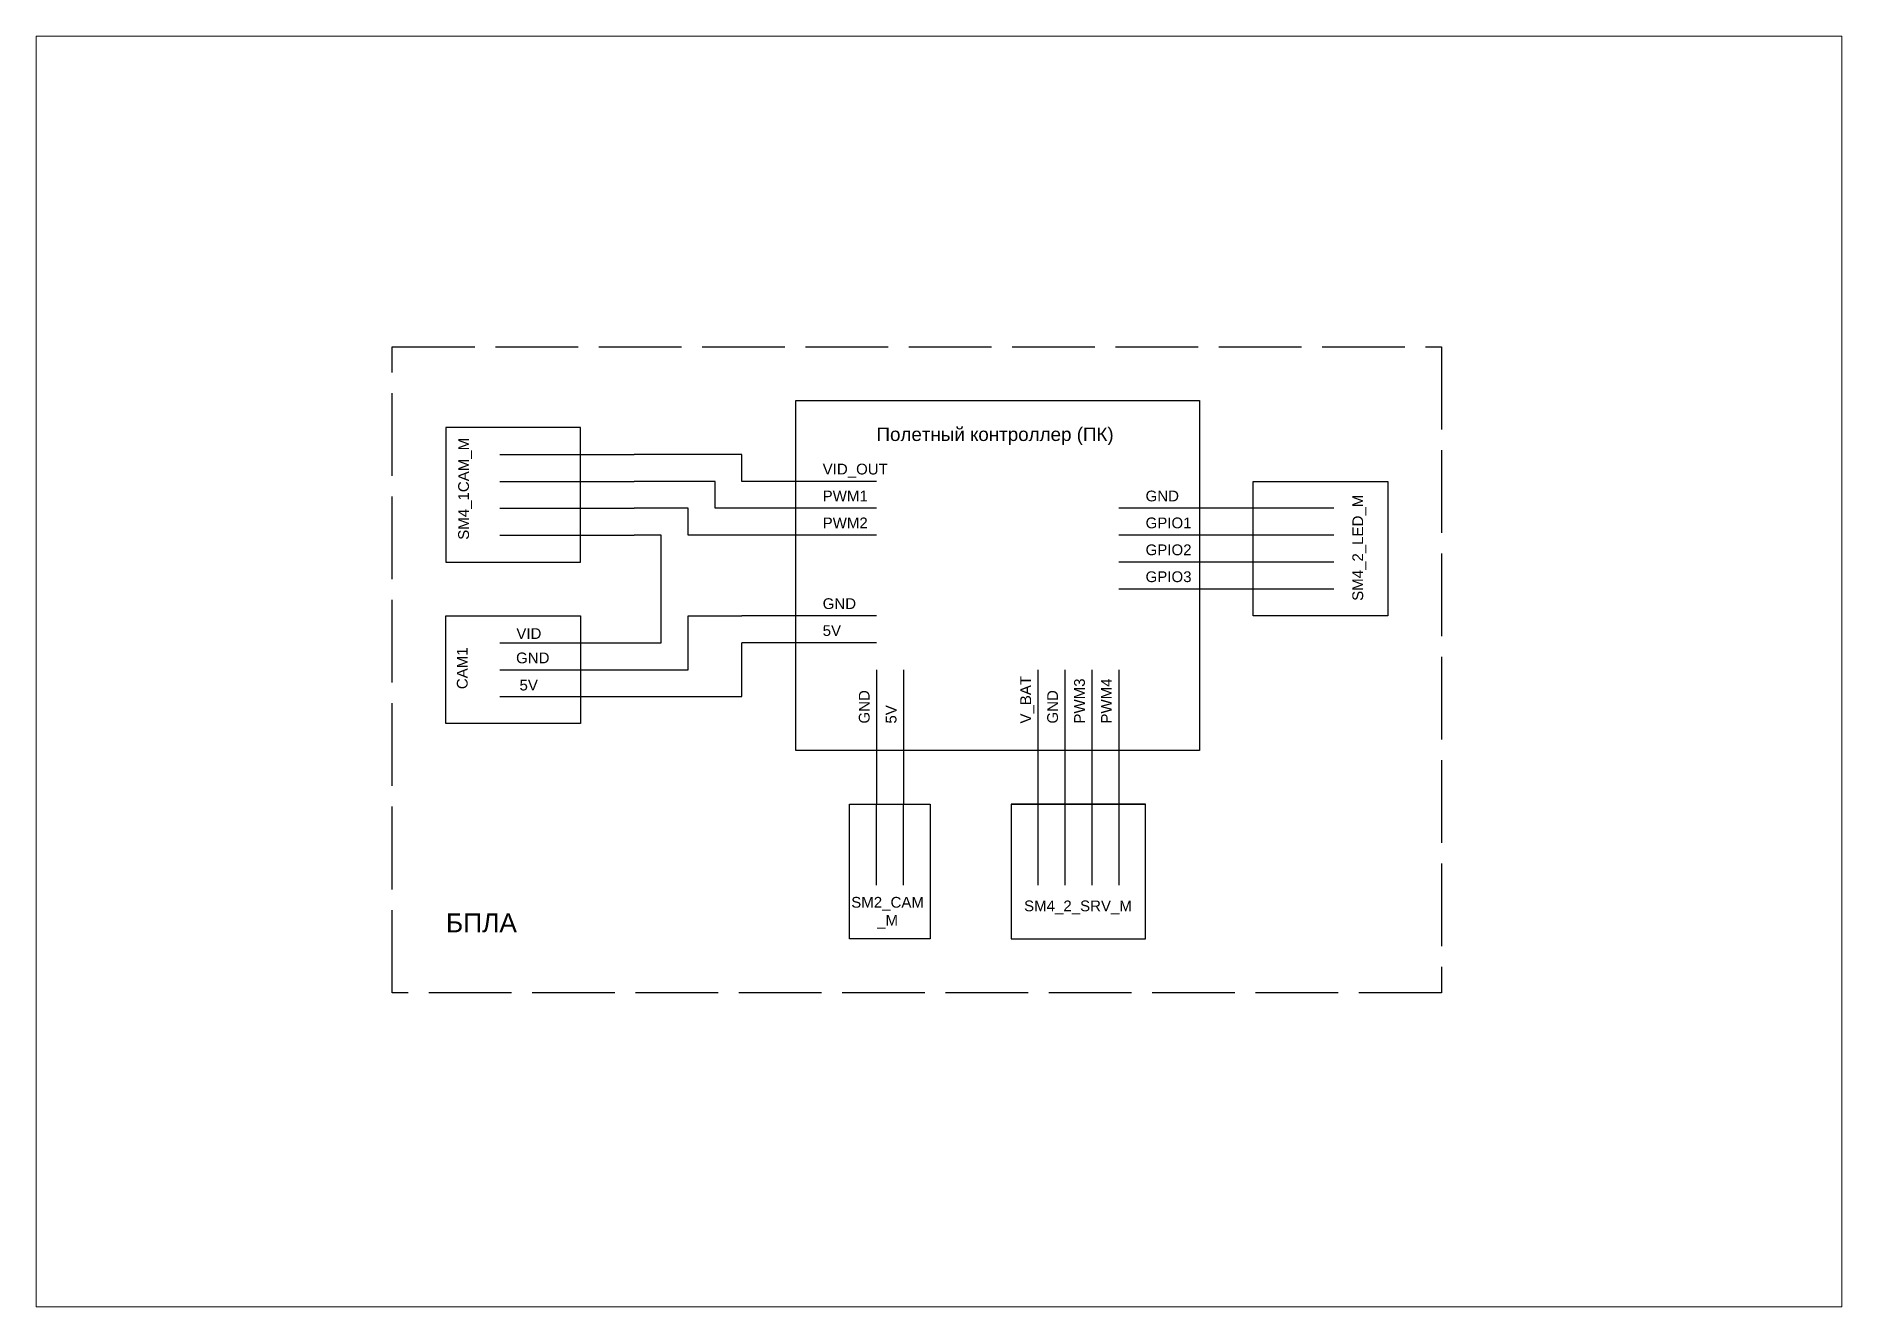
# Paper-space layout 'БПЛА' of a CAD drawing. Header units: millimetres. Extents: x -20 to 400, y -7 to 289.
# The model-space entities are those that its viewports show. They can reach past a viewport. Long polylines and large blocks are cut down to what shows.
import ezdxf

# ---------------------------------------------------------------- set-up
doc = ezdxf.new("R2010")
doc.units = ezdxf.units.MM
doc.linetypes.add('ACAD_ISO02W100', pattern=[15, 12, -3])
doc.styles.get("Standard").update_dxf_attribs({"font": 'arial.ttf'})

msp = doc.modelspace()

# ---------------------------------------------------------------- linework, layer by layer
at = {"linetype": 'ACAD_ISO02W100'}
for p, q in [((4750, 2080), (5140, 2080)), ((4750, 1840), (4750, 2080)), ((5140, 2080), (5140, 1840)), ((5140, 1840), (4750, 1840))]:
    msp.add_line(p, q, dxfattribs=at)
for p, q in [((4820, 2050), (4770, 2050)), ((4770, 2050), (4770, 2000)), ((4820, 2000), (4820, 2050)), ((4790, 2040), (4840, 2040)), ((4880, 2040), (4840, 2040)), ((4880, 2030), (4880, 2040)), ((4790, 2030), (4840, 2030)), ((4870, 2030), (4840, 2030)), ((4870, 2020), (4870, 2030)), ((4930, 2030), (4880, 2030)), ((5070, 1980), (5070, 2030)), ((5070, 2030), (5120, 2030)), ((5120, 2030), (5120, 1980)), ((4790, 2020), (4840, 2020)), ((4860, 2020), (4840, 2020)), ((4860, 2010), (4860, 2020)), ((4880, 2020), (4870, 2020)), ((4930, 2020), (4880, 2020)), ((5070, 2020), (5020, 2020)), ((5100, 2020), (5070, 2020)), ((4790, 2010), (4840, 2010)), ((4850, 2010), (4840, 2010)), ((4850, 2000), (4850, 2010)), ((4880, 2010), (4860, 2010)), ((4930, 2010), (4880, 2010)), ((5070, 2010), (5020, 2010)), ((5100, 2010), (5070, 2010)), ((4770, 2000), (4820, 2000)), ((4850, 1970), (4850, 2000)), ((5070, 2000), (5020, 2000)), ((5100, 2000), (5070, 2000)), ((5070, 1990), (5020, 1990)), ((5100, 1990), (5070, 1990)), ((4860, 1960), (4860, 1980)), ((4860, 1980), (4880, 1980)), ((4930, 1980), (4880, 1980)), ((5120, 1980), (5070, 1980)), ((4790, 1970), (4850, 1970)), ((4930, 1970), (4880, 1970)), ((4880, 1950), (4880, 1970)), ((4790, 1960), (4850, 1960)), ((4850, 1960), (4860, 1960)), ((4930, 1960), (4930, 1910)), ((4940, 1960), (4940, 1910)), ((4990, 1960), (4990, 1880)), ((5000, 1960), (5000, 1880)), ((5010, 1960), (5010, 1880)), ((5020, 1960), (5020, 1880)), ((4790, 1950), (4840, 1950)), ((4840, 1950), (4880, 1950)), ((4920, 1860), (4920, 1910)), ((4920, 1910), (4950, 1910)), ((4930, 1880), (4930, 1910)), ((4940, 1880), (4940, 1910)), ((4950, 1910), (4950, 1860)), ((4980, 1910), (4980, 1860)), ((5030, 1860), (5030, 1910)), ((4950, 1860), (4920, 1860)), ((4980, 1860), (5030, 1860))]:
    msp.add_line(p, q)
for points in [[(4900, 2060), (5050, 2060), (5050, 1930), (4900, 1930)], [(4770, 1980), (4820, 1980), (4820, 1940), (4770, 1940)], [(4980, 1910), (5030, 1910), (5030, 1910), (4980, 1910)]]:
    msp.add_lwpolyline(points, close=True)

# ---------------------------------------------------------------- texts
at = {"attachment_point": 1}
for s, width, heights, insert, char_height in [('Полетный контроллер (ПК)', 100, [10], (4930, 2050), 5), ('VID_OUT', 23.6151, [6.23], (4910, 2036.56), 4), ('PWM1', 23.9653, [6.23], (4910, 2026.56), 4), ('GND', 23.9653, [6.23], (5030, 2026.56), 4), ('PWM2', 23.9653, [6.23], (4910, 2016.56), 4), ('GPIO1', 23.9653, [6.23], (5030, 2016.56), 4), ('GPIO2', 23.9653, [6.23], (5030, 2006.56), 4), ('GPIO3', 23.9653, [6.23], (5030, 1996.56), 4), ('GND', 23.9653, [6.23], (4910, 1986.56), 4), ('VID', 23.9653, [6.23], (4796.17, 1975.44), 4), ('5V', 23.9653, [6.23], (4910, 1976.56), 4), ('GND', 23.9653, [6.23], (4796.06, 1966.4), 4), ('5V', 23.9653, [6.23], (4797.35, 1956.29), 4), ('\\pxqc;SM2_CAM\\P_M', 45.0653, [18.88], (4911.59, 1875.59), 4), ('SM4_2_SRV_M', 100, [10], (4984.85, 1874.25), 4), ('БПЛА', 100, [10], (4770, 1869.44), 7)]:
    msp.add_mtext_dynamic_manual_height_columns(s, width=width, gutter_width=12.5, heights=heights, dxfattribs=dict(at, insert=insert, char_height=char_height))
at = {"char_height": 4, "attachment_point": 1, "rotation": 90}
for s, width, heights, insert in [('SM4_1CAM_M', 100, [10], (4774.55, 2008.29)), ('SM4_2_LED_M', 100, [10], (5106.84, 1985.6)), ('CAM1', 100, [10], (4774.07, 1952.78)), ('V_BAT', 23.9653, [6.23], (4983.44, 1940)), ('PWM3', 23.9653, [6.23], (5003.44, 1940)), ('PWM4', 23.9653, [6.23], (5013.44, 1940)), ('GND', 23.9653, [6.23], (4923.44, 1940)), ('5V', 23.9653, [6.23], (4933.44, 1940)), ('GND', 23.9653, [6.23], (4993.44, 1940))]:
    msp.add_mtext_dynamic_manual_height_columns(s, width=width, gutter_width=12.5, heights=heights, dxfattribs=dict(at, insert=insert))

psp = doc.layouts.new('БПЛА')

# ---------------------------------------------------------------- viewports
at = {"layer": '0', "view_target_point": (2510, 1975)}
psp.add_viewport(center=(189.99, 140.97), size=(419.4, 295.1259), view_center_point=(2443.23, -15.65), view_height=472.2013, dxfattribs=at)

doc.saveas('drawing.dxf')
